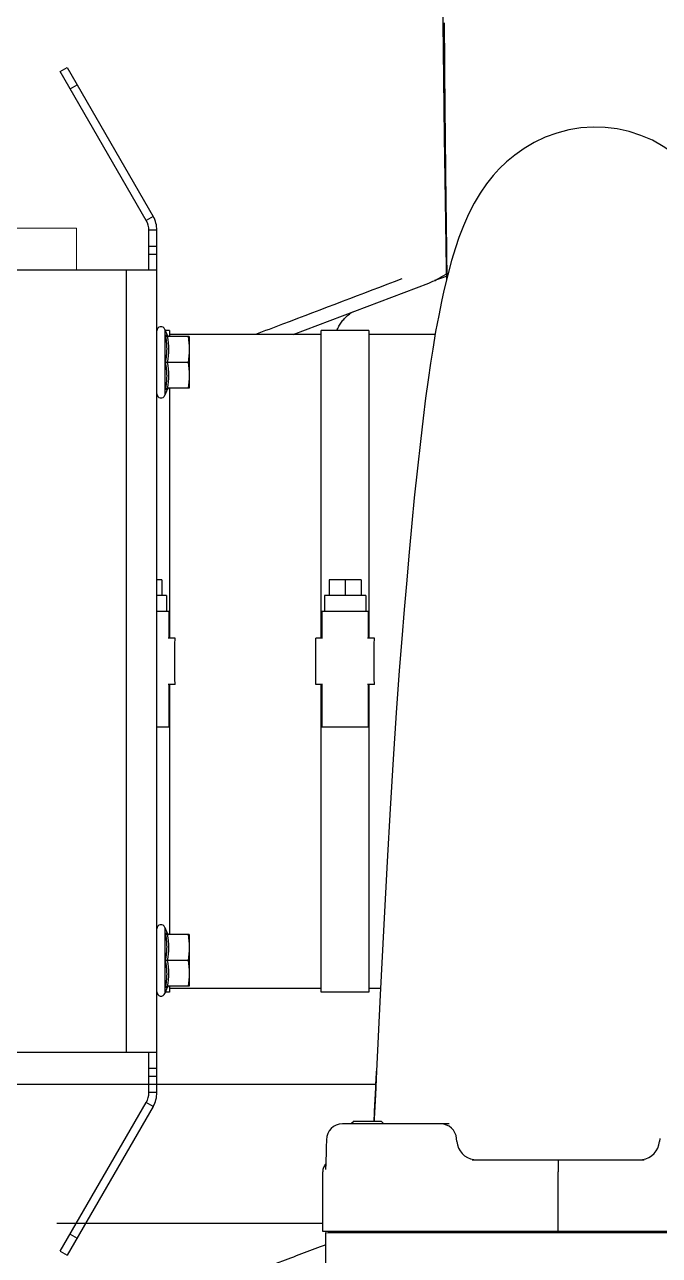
# Model space of a CAD drawing. Header units: millimetres. Extents: x 156850 to 204135, y 56350 to 74150.
# Drawn here: x 158089.1 to 158248.3, y 62054 to 62362.7 of the extents above; entities that cross this region are included whole.
import ezdxf

# ---------------------------------------------------------------- set-up
doc = ezdxf.new("R2010")
doc.units = ezdxf.units.MM
doc.header["$LTSCALE"] = 150
doc.layers.add('-----33 Equipment', color=5, linetype='Continuous')

# ---------------------------------------------------------------- blocks, each defined once
blk = doc.blocks.new('X-2F-PLAN$0$filter_oben')
at = {"color": 0, "linetype": 'Continuous'}
for p, q in [((2549.13, 6603.5), (2549.13, 6680.72)), ((2745.38, 6603.5), (2745.38, 6680.72)), ((2499.29, 6627.73), (2498.29, 6626)), ((2535.63, 6604.44), (2498.29, 6626)), ((2499.29, 6627.73), (2536.63, 6606.17)), ((2503.62, 6625.23), (2502.62, 6623.5)), ((2757.88, 6606.17), (2795.23, 6627.73)), ((2796.23, 6626), (2758.88, 6604.44)), ((2790.9, 6625.23), (2791.9, 6623.5)), ((2795.23, 6627.73), (2796.23, 6626)), ((2549.13, 6611.11), (2745.38, 6611.11)), ((2535.63, 6604.44), (2536.63, 6606.17)), ((2539.13, 6605.5), (2549.13, 6605.5)), ((2539.13, 6603.5), (2539.13, 6605.5)), ((2539.13, 6603.5), (2755.38, 6603.5)), ((2543.13, 6603.5), (2543.13, 6605.5)), ((2545.13, 6603.5), (2545.13, 6605.5)), ((2745.38, 6605.5), (2755.38, 6605.5)), ((2749.38, 6605.5), (2749.38, 6603.5)), ((2751.38, 6605.5), (2751.38, 6603.5)), ((2755.38, 6603.5), (2755.38, 6605.5)), ((2758.88, 6604.44), (2757.88, 6606.17)), ((2580.53, 6601.49), (2563.99, 6601.49)), ((2565.43, 6600.96), (2563.99, 6601.49)), ((2565.43, 6600.96), (2565.41, 6601.36)), ((2565.76, 6595.4), (2565.76, 6600.84)), ((2572.26, 6595.67), (2572.26, 6600.84)), ((2578.76, 6595.4), (2578.76, 6600.84)), ((2580.53, 6601.49), (2579.09, 6600.96)), ((2579.11, 6601.36), (2579.09, 6600.96)), ((2730.53, 6601.49), (2713.99, 6601.49)), ((2715.43, 6600.96), (2713.99, 6601.49)), ((2715.43, 6600.96), (2715.41, 6601.36)), ((2715.76, 6595.4), (2715.76, 6600.84)), ((2722.26, 6595.67), (2722.26, 6600.84)), ((2728.76, 6595.4), (2728.76, 6600.84)), ((2730.53, 6601.49), (2729.09, 6600.96)), ((2729.11, 6601.36), (2729.09, 6600.96)), ((2578.76, 6595.4), (2565.76, 6595.4)), ((2728.76, 6595.4), (2715.76, 6595.4))]:
    blk.add_line(p, q, dxfattribs=at)
for centre, radius, start, end in [((2539.13, 6610.5), 7, 240, 270), ((2539.13, 6610.5), 5, 240, 270), ((2564.35, 6602.46), 1.04, 90, 250), ((2580.17, 6602.46), 1.04, 290, 90), ((2714.35, 6602.46), 1.04, 90, 250), ((2730.17, 6602.46), 1.04, 290, 90), ((2755.38, 6610.5), 5, 270, 300), ((2755.38, 6610.5), 7, 270, 300), ((2565.26, 6600.49), 0.5, 0, 70), ((2579.26, 6600.49), 0.5, 110, 180), ((2715.26, 6600.49), 0.5, 0, 70), ((2729.26, 6600.49), 0.5, 110, 180)]:
    blk.add_arc(centre, radius, start, end, dxfattribs=at)
for points, start_tangent, end_tangent in [([(2565.41, 6601.36), (2568.84, 6600.96), (2572.26, 6601.36)], (0.978182, -0.207751), (0.977723, 0.209898)), ([(2565.76, 6600.84), (2565.65, 6601.16), (2565.41, 6601.36)], (0, 1), (-0.919946, 0.392044)), ([(2565.76, 6600.84), (2569.01, 6600.5), (2572.26, 6600.84)], (0.980846, -0.194784), (0.980846, 0.194785)), ([(2572.26, 6600.84), (2572.26, 6601.01), (2572.26, 6601.36)], (0.005342, 0.999986), (0.065616, 0.997845)), ([(2572.26, 6601.36), (2575.67, 6600.96), (2579.11, 6601.36)], (0.977723, -0.209898), (0.978182, 0.207751)), ([(2572.26, 6600.84), (2575.51, 6600.5), (2578.76, 6600.84)], (0.980846, -0.194784), (0.980846, 0.194784)), ([(2578.76, 6600.84), (2578.86, 6601.16), (2579.11, 6601.36)], (0.005342, 0.999986), (0.923771, 0.382946)), ([(2715.41, 6601.36), (2718.84, 6600.96), (2722.26, 6601.36)], (0.978182, -0.207751), (0.977723, 0.209898)), ([(2715.76, 6600.84), (2715.65, 6601.16), (2715.41, 6601.36)], (0, 1), (-0.919946, 0.392044)), ([(2715.76, 6600.84), (2719.01, 6600.5), (2722.26, 6600.84)], (0.980846, -0.194784), (0.980846, 0.194785)), ([(2722.26, 6600.84), (2722.26, 6601.01), (2722.26, 6601.36)], (0.005342, 0.999986), (0.065616, 0.997845)), ([(2722.26, 6601.36), (2725.67, 6600.96), (2729.11, 6601.36)], (0.977723, -0.209898), (0.978182, 0.207751)), ([(2722.26, 6600.84), (2725.51, 6600.5), (2728.76, 6600.84)], (0.980846, -0.194784), (0.980846, 0.194784)), ([(2728.76, 6600.84), (2728.86, 6601.16), (2729.11, 6601.36)], (0.005342, 0.999986), (0.923771, 0.382946)), ([(2569.01, 6595.4), (2565.76, 6595.67)], (-1, 0), (-0.988244, 0.152882)), ([(2572.26, 6595.67), (2569.01, 6595.4)], (-0.988244, -0.152882), (-1, 0)), ([(2575.51, 6595.4), (2572.26, 6595.67)], (-1, 0), (-0.988244, 0.152882)), ([(2578.76, 6595.67), (2575.51, 6595.4)], (-0.988244, -0.152882), (-1, 0)), ([(2719.01, 6595.4), (2715.76, 6595.67)], (-1, 0), (-0.988244, 0.152882)), ([(2722.26, 6595.67), (2719.01, 6595.4)], (-0.988244, -0.152882), (-1, 0)), ([(2725.51, 6595.4), (2722.26, 6595.67)], (-1, 0), (-0.988244, 0.152882)), ([(2728.76, 6595.67), (2725.51, 6595.4)], (-0.988244, -0.152882), (-1, 0))]:
    blk.add_spline(points, degree=3, dxfattribs=dict(at, start_tangent=start_tangent, end_tangent=end_tangent))
blk = doc.blocks.new('X-2F-PLAN$0$1')
at = {"color": 0, "linetype": 'Continuous', "lineweight": 0}
for p in [(3084.31, 3434.2), (3073.74, 3412.54)]:
    blk.add_line(p, (3084.31, 3412.54), dxfattribs=at)
blk = doc.blocks.new('X-2F-PLAN$0$A$C73FA2420')
at = {"color": 0, "linetype": 'Continuous'}
for p, q in [((2342.73, 1371.62), (2342.73, 1261.04)), ((2307.73, 1274.36), (2307.73, 1341.05)), ((2307.73, 1309.87), (2307.73, 1322.68)), ((2432.23, 1312.98), (2432.23, 1315.98)), ((2461.23, 1312.98), (2461.23, 1315.98)), ((2465.23, 1313.58), (2465.23, 1315.98)), ((2469.23, 1314.78), (2469.23, 1315.98)), ((2365.73, 1312.78), (2365.73, 1313.97)), ((2367.24, 1312.78), (2365.73, 1312.78)), ((2366.73, 1274.78), (2366.73, 1312.78)), ((2442.93, 1312.78), (2380.24, 1312.78)), ((2442.93, 1312.98), (2432.23, 1312.98)), ((2442.93, 1311.43), (2442.93, 1313.13)), ((2454.53, 1311.43), (2454.53, 1313.13)), ((2461.23, 1312.98), (2454.53, 1312.98)), ((2517.24, 1312.78), (2454.53, 1312.78)), ((2465.23, 1313.58), (2461.23, 1313.58)), ((2469.23, 1314.78), (2465.23, 1314.78)), ((2531.73, 1312.78), (2530.24, 1312.78)), ((2530.73, 1274.78), (2530.73, 1312.78)), ((2531.73, 1312.78), (2531.73, 1313.97)), ((2530.73, 1281.84), (2543.63, 1247.8)), ((2442.93, 1274.43), (2442.93, 1276.13)), ((2454.53, 1274.43), (2454.53, 1276.13)), ((2293.45, 1273.64), (2305.45, 1273.64)), ((2305.45, 1273.64), (2305.41, 1157.04)), ((2305.67, 1272.91), (2305.45, 1272.91)), ((2305.67, 1272.91), (2305.63, 1157.77)), ((2305.73, 1274.36), (2320.73, 1274.36)), ((2305.73, 1156.34), (2305.73, 1274.36)), ((2323.14, 1273.6), (2322.7, 1273.62)), ((2323.62, 1273.58), (2323.14, 1273.6)), ((2324.15, 1273.57), (2323.62, 1273.58)), ((2324.73, 1273.55), (2324.15, 1273.57)), ((2325.34, 1273.53), (2324.73, 1273.55)), ((2326, 1273.52), (2325.34, 1273.53)), ((2327.04, 1273.49), (2326, 1273.52)), ((2328.54, 1273.46), (2327.04, 1273.49)), ((2328.63, 1273.46), (2328.54, 1273.46)), ((2328.72, 1273.46), (2328.63, 1273.46)), ((2328.74, 1273.46), (2328.72, 1273.46)), ((2365.73, 1274.78), (2442.93, 1274.78)), ((2365.73, 1262.78), (2365.73, 1274.78)), ((2442.93, 1274.58), (2432.23, 1274.58)), ((2432.23, 1262.98), (2432.23, 1274.58)), ((2454.53, 1274.78), (2531.73, 1274.78)), ((2461.23, 1274.58), (2454.53, 1274.58)), ((2461.23, 1262.98), (2461.23, 1274.58)), ((2465.23, 1273.98), (2461.23, 1273.98)), ((2465.23, 1263.58), (2465.23, 1273.98)), ((2469.23, 1272.78), (2465.23, 1272.78)), ((2469.23, 1264.78), (2469.23, 1272.78)), ((2531.73, 1262.78), (2531.73, 1274.78)), ((2332.73, 1242.66), (2332.73, 1269.46)), ((2305.73, 1267.14), (2305.67, 1267.14)), ((2332.83, 1267.13), (2332.73, 1267.13)), ((2332.83, 1266.47), (2332.82, 1259.67)), ((2332.83, 1267.13), (2332.83, 1266.47)), ((2333.45, 1266.5), (2332.83, 1267.13)), ((2333.45, 1266.5), (2333.45, 1259.75)), ((2469.23, 1268.78), (2465.23, 1268.78)), ((2442.93, 1262.78), (2365.73, 1262.78)), ((2366.73, 1259.87), (2366.73, 1262.78)), ((2442.93, 1262.98), (2432.23, 1262.98)), ((2442.93, 1261.43), (2442.93, 1263.13)), ((2454.53, 1261.43), (2454.53, 1263.13)), ((2461.23, 1262.98), (2454.53, 1262.98)), ((2531.73, 1262.78), (2454.53, 1262.78)), ((2465.23, 1263.58), (2461.23, 1263.58)), ((2469.23, 1264.78), (2465.23, 1264.78)), ((2530.73, 1246.19), (2530.73, 1262.78)), ((2333.45, 1259.75), (2332.82, 1259.13)), ((2332.82, 1259.67), (2332.82, 1259.13)), ((2345.99, 1260.89), (2345.99, 1260.89)), ((2305.73, 1259.14), (2305.67, 1259.14)), ((2332.82, 1259.13), (2332.73, 1259.13)), ((2328.3, 1240.74), (2329.08, 1240.81)), ((2555.02, 1240.22), (2555.02, 1240.22)), ((2323.73, 1236.9), (2323.73, 1193.78)), ((2570.62, 1231.6), (2570.62, 1231.6)), ((2305.73, 1215.34), (2320.73, 1215.34)), ((2329.08, 1189.87), (2328.3, 1189.94))]:
    blk.add_line(p, q, dxfattribs=at)
for points in [[(2322.7, 1273.62), (2322.32, 1273.63), (2322.15, 1273.64), (2321.99, 1273.65), (2321.85, 1273.66), (2321.72, 1273.67), (2321.61, 1273.68), (2321.51, 1273.68), (2321.43, 1273.69), (2321.38, 1273.69), (2321.34, 1273.7), (2321.33, 1273.7)], [(2345.99, 1260.89), (2340.03, 1261.17), (2334.1, 1261.46), (2333.45, 1261.49)], [(2398.57, 1258.21), (2382.72, 1259.05), (2365.09, 1259.95), (2345.99, 1260.89)], [(2446.46, 1255.18), (2435.87, 1255.93), (2424.25, 1256.71), (2411.77, 1257.47), (2398.57, 1258.21)], [(2332.75, 1254.64), (2332.78, 1254.6), (2332.77, 1254.62), (2332.74, 1254.71), (2332.73, 1254.81)], [(2468.18, 1253.41), (2461.76, 1253.95), (2454.43, 1254.57), (2446.46, 1255.18)], [(2489.73, 1251.41), (2483.41, 1252.02), (2476.15, 1252.71), (2468.18, 1253.41)], [(2509.73, 1249.23), (2503.93, 1249.9), (2497.18, 1250.65), (2489.73, 1251.41)], [(2527.06, 1246.8), (2523.54, 1247.35), (2519.39, 1247.97), (2514.73, 1248.61), (2509.73, 1249.23)], [(2541.79, 1243.97), (2538.98, 1244.58), (2535.53, 1245.3), (2531.5, 1246.06), (2527.06, 1246.8)], [(2622.04, 1244.4), (2608.81, 1244.26), (2594.98, 1244.09), (2580.28, 1243.89), (2564.43, 1243.66), (2547.24, 1243.4), (2544.37, 1243.36)], [(2555.02, 1240.22), (2552.46, 1241.09), (2549.33, 1242.05), (2545.71, 1243.04), (2541.79, 1243.97)], [(2546.36, 1243.27), (2546.08, 1243.27), (2545.8, 1243.26), (2545.52, 1243.26), (2545.24, 1243.25), (2544.96, 1243.25), (2544.82, 1243.25)], [(2548.65, 1243.3), (2548.36, 1243.3), (2548.07, 1243.29), (2547.79, 1243.29), (2547.5, 1243.28), (2547.21, 1243.28), (2546.93, 1243.28), (2546.36, 1243.27)], [(2550.7, 1243.33), (2550.41, 1243.32), (2550.11, 1243.32), (2549.82, 1243.32), (2549.53, 1243.31), (2549.23, 1243.31), (2548.65, 1243.3)], [(2552.79, 1243.36), (2552.49, 1243.35), (2552.19, 1243.35), (2551.89, 1243.34), (2551.59, 1243.34), (2551.3, 1243.34), (2550.7, 1243.33)], [(2554.93, 1243.38), (2554.62, 1243.38), (2554.31, 1243.37), (2554.01, 1243.37), (2553.7, 1243.37), (2553.4, 1243.36), (2552.79, 1243.36)], [(2556.79, 1243.41), (2556.47, 1243.4), (2556.16, 1243.4), (2555.85, 1243.39), (2555.54, 1243.39), (2554.93, 1243.38)], [(2558.68, 1243.43), (2558.36, 1243.43), (2558.04, 1243.42), (2557.73, 1243.42), (2557.41, 1243.41), (2556.79, 1243.41)], [(2560.6, 1243.45), (2560.28, 1243.45), (2559.95, 1243.45), (2559.63, 1243.44), (2559.31, 1243.44), (2558.68, 1243.43)], [(2562.22, 1243.47), (2561.89, 1243.47), (2561.57, 1243.47), (2561.24, 1243.46), (2560.6, 1243.45)], [(2564.19, 1243.5), (2563.86, 1243.49), (2563.53, 1243.49), (2563.2, 1243.49), (2562.88, 1243.48), (2562.22, 1243.47)], [(2565.86, 1243.52), (2565.53, 1243.51), (2565.19, 1243.51), (2564.86, 1243.51), (2564.19, 1243.5)], [(2567.55, 1243.54), (2567.21, 1243.53), (2566.87, 1243.53), (2566.53, 1243.53), (2565.86, 1243.52)], [(2569.26, 1243.56), (2568.92, 1243.55), (2568.57, 1243.55), (2568.23, 1243.55), (2567.55, 1243.54)], [(2570.99, 1243.58), (2570.64, 1243.57), (2570.29, 1243.57), (2569.95, 1243.57), (2569.26, 1243.56)], [(2572.38, 1243.59), (2572.03, 1243.59), (2571.68, 1243.59), (2570.99, 1243.58)], [(2574.15, 1243.61), (2573.8, 1243.61), (2573.44, 1243.61), (2573.09, 1243.6), (2572.38, 1243.59)], [(2575.58, 1243.63), (2575.22, 1243.62), (2574.86, 1243.62), (2574.15, 1243.61)], [(2577.01, 1243.64), (2576.65, 1243.64), (2576.29, 1243.64), (2575.58, 1243.63)], [(2578.83, 1243.66), (2578.46, 1243.66), (2578.1, 1243.66), (2577.74, 1243.65), (2577.01, 1243.64)], [(2580.29, 1243.68), (2579.93, 1243.67), (2579.56, 1243.67), (2578.83, 1243.66)], [(2581.4, 1243.69), (2581.03, 1243.69), (2580.29, 1243.68)], [(2582.89, 1243.7), (2582.51, 1243.7), (2582.14, 1243.7), (2581.4, 1243.69)], [(2584.39, 1243.72), (2584.01, 1243.72), (2583.64, 1243.71), (2582.89, 1243.7)], [(2585.52, 1243.73), (2585.14, 1243.73), (2584.39, 1243.72)], [(2587.04, 1243.74), (2586.66, 1243.74), (2586.28, 1243.74), (2585.52, 1243.73)], [(2588.18, 1243.76), (2587.8, 1243.75), (2587.04, 1243.74)], [(2589.72, 1243.77), (2589.34, 1243.77), (2588.95, 1243.76), (2588.18, 1243.76)], [(2590.88, 1243.78), (2590.5, 1243.78), (2589.72, 1243.77)], [(2592.05, 1243.79), (2591.66, 1243.79), (2590.88, 1243.78)], [(2593.21, 1243.8), (2592.82, 1243.8), (2592.05, 1243.79)], [(2594.38, 1243.81), (2593.99, 1243.81), (2593.21, 1243.8)], [(2595.54, 1243.82), (2595.16, 1243.82), (2594.38, 1243.81)], [(2596.71, 1243.83), (2596.32, 1243.83), (2595.54, 1243.82)], [(2597.86, 1243.84), (2597.48, 1243.84), (2596.71, 1243.83)], [(2599.01, 1243.85), (2598.63, 1243.84), (2597.86, 1243.84)], [(2600.14, 1243.86), (2599.77, 1243.85), (2599.01, 1243.85)], [(2601.27, 1243.86), (2600.9, 1243.86), (2600.14, 1243.86)], [(2602.38, 1243.87), (2602.01, 1243.87), (2601.27, 1243.86)], [(2603.48, 1243.88), (2603.12, 1243.88), (2602.38, 1243.87)], [(2604.56, 1243.89), (2604.2, 1243.89), (2603.48, 1243.88)], [(2605.62, 1243.9), (2605.27, 1243.89), (2604.56, 1243.89)], [(2606.65, 1243.9), (2606.31, 1243.9), (2605.62, 1243.9)], [(2607.66, 1243.91), (2607.33, 1243.91), (2606.65, 1243.9)], [(2608.93, 1243.92), (2608.63, 1243.91), (2608.31, 1243.91), (2607.66, 1243.91)], [(2570.62, 1231.6), (2568.53, 1233.27), (2566.17, 1234.89), (2563.63, 1236.41), (2560.9, 1237.81), (2558, 1239.09), (2555.02, 1240.22)], [(2567.26, 1178.46), (2568.33, 1179.13), (2570.29, 1180.53), (2572.3, 1182.2), (2574.28, 1184.17), (2576.18, 1186.44), (2577.92, 1188.96), (2579.43, 1191.69), (2580.68, 1194.56), (2581.63, 1197.52), (2582.29, 1200.53), (2582.66, 1203.56), (2582.74, 1206.58), (2582.53, 1209.63), (2582.04, 1212.69), (2581.25, 1215.7), (2580.19, 1218.6), (2578.9, 1221.34), (2577.4, 1223.89), (2575.75, 1226.23), (2574.01, 1228.32), (2572.24, 1230.14), (2570.62, 1231.6)]]:
    blk.add_lwpolyline(points, dxfattribs=at)
for centre, radius, start, end in [((2328.73, 1269.46), 4, 0, 89.8649), ((2308.57, 1268.34), 2.9, 179.98, 191.6911), ((2328.73, 1244.79), 4, 275, 360), ((2328.73, 1235.76), 5, 95, 171.6352), ((2328.73, 1194.92), 5, 188.3649, 265)]:
    blk.add_arc(centre, radius, start, end, dxfattribs=at)
for points, start_tangent, end_tangent in [([(2302.42, 1273.64), (2298.31, 1284.46), (2286.96, 1314.36), (2275.61, 1344.25)], (-0.354902, 0.934903), (-0.354915, 0.934899)), ([(2442.93, 1311.43), (2446.8, 1311.47), (2450.67, 1311.47), (2454.53, 1311.43)], (0.999865, 0.016452), (0.999865, -0.016452)), ([(2544.66, 1254.57), (2533.31, 1284.46), (2530.73, 1291.25)], (-0.354912, 0.9349), (-0.354909, 0.934901)), ([(2442.93, 1276.13), (2446.8, 1276.08), (2450.67, 1276.08), (2454.53, 1276.13)], (0.999865, -0.016452), (0.999865, 0.016452)), ([(2322.71, 1273.62), (2322.66, 1273.66), (2322.23, 1273.96), (2321.76, 1274.18), (2321.26, 1274.32), (2320.73, 1274.36)], (-0.7528, 0.658249), (-1, 0)), ([(2531.74, 1270.86), (2532.27, 1270.61), (2533.34, 1270), (2534.31, 1269.31), (2535.15, 1268.54), (2535.87, 1267.71), (2536.39, 1266.94)], (0.911685, -0.41089), (0.502666, -0.864481)), ([(2333.45, 1261.49), (2334.13, 1261.46), (2339.96, 1261.18), (2345.99, 1260.89)], (0.998825, -0.048455), (0.998859, -0.047752)), ([(2442.93, 1261.43), (2446.8, 1261.47), (2450.67, 1261.47), (2454.53, 1261.43)], (0.999865, 0.016452), (0.999865, -0.016452)), ([(2543.63, 1247.8), (2544.57, 1245.71), (2545.8, 1243.63), (2545.97, 1243.37)], (0.354541, -0.93504), (0.566852, -0.82382)), ([(2544.32, 1246.27), (2545.04, 1244.23), (2545.32, 1243.37)], (0.348112, -0.937453), (0.301253, -0.953544)), ([(2323.73, 1215.34), (2323.55, 1215.34), (2323.33, 1215.34), (2323.03, 1215.34), (2322.66, 1215.34), (2322.23, 1215.34), (2321.76, 1215.34), (2321.26, 1215.34), (2320.73, 1215.34)], (-1, 0), (-1, 0))]:
    blk.add_spline(points, degree=3, dxfattribs=dict(at, start_tangent=start_tangent, end_tangent=end_tangent))
at = {"color": 0}
for name, p in [('X-2F-PLAN$0$filter_oben', (-198.52, -5287.52)), ('X-2F-PLAN$0$filter_oben', (-198.52, -5287.52)), ('X-2F-PLAN$0$1', (-526.87, -2076.41))]:
    blk.add_blockref(name, p, dxfattribs=at)
blk = doc.blocks.new('X-2F-PLAN$0$zw$C47F')
at = {"layer": '-----33 Equipment'}
blk.add_blockref('X-2F-PLAN$0$A$C73FA2420', (2898.05, 848.02), dxfattribs=at)

msp = doc.modelspace()

# ---------------------------------------------------------------- block references
at = {"layer": '-----33 Equipment', "rotation": 90.00000000000001}
msp.add_blockref('X-2F-PLAN$0$zw$C47F', (160286.3, 56856.22), dxfattribs=at)

doc.saveas('drawing.dxf')
